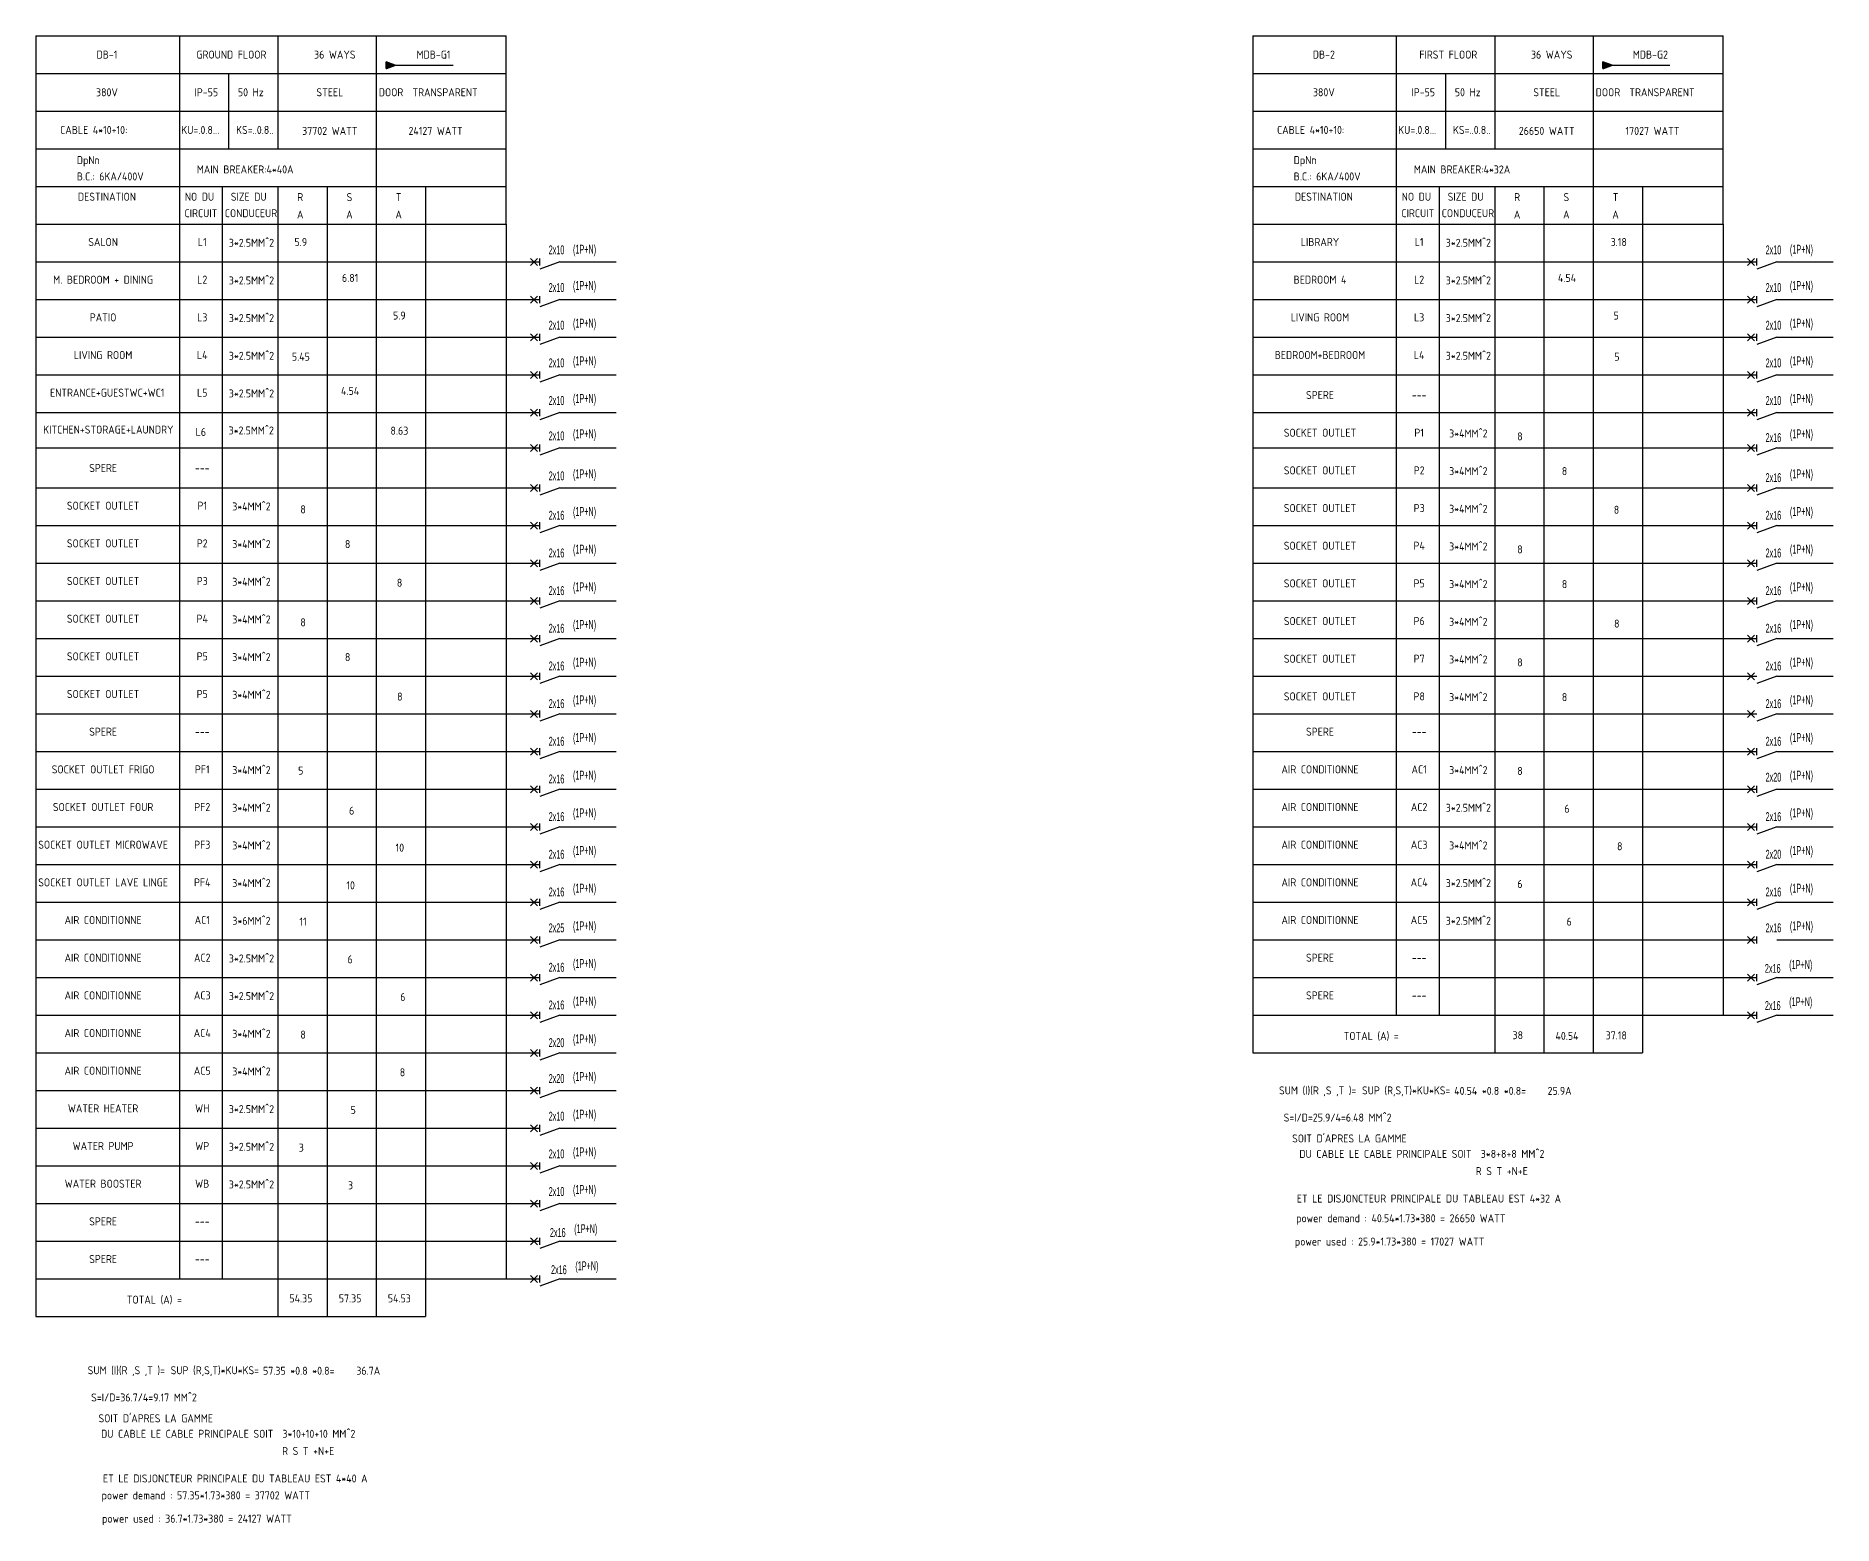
# Model space of a CAD drawing. Header units: inches. Extents: x 23642 to 146359, y -5490 to 33031.
# Drawn here: x 99884 to 146359, y -5490 to 33031 of the extents above; entities that cross this region are included whole.
import ezdxf
from ezdxf.enums import TextEntityAlignment as Align

# ---------------------------------------------------------------- set-up
doc = ezdxf.new("R2010")
doc.units = ezdxf.units.IN
doc.header["$LTSCALE"] = 5
doc.header["$MEASUREMENT"] = 0
doc.layers.add('1power', color=2, linetype='Continuous')
doc.layers.add('E-FIR', color=7, linetype='Continuous')
doc.styles.add('ROMANS', font='')
doc.styles.add('ST-25', font='ISOCP.shx', dxfattribs={"height": 0.25})
doc.styles.get('ROMANS').set_extended_font_data('Arial Narrow')

msp = doc.modelspace()

# ---------------------------------------------------------------- hatches: boundary and pattern name
at = {"layer": '1power', "linetype": 'Continuous'}
h = msp.add_hatch(dxfattribs=at)
h.set_pattern_fill('LINE', color=256, scale=0.07)
h.set_pattern_definition([(0, (121985.8143, 43123.35698), (0, 0.22225), [])])
h.paths.add_polyline_path([(108937.41111, 32365.63938), (108937.41111, 32185.27458), (109177.21431, 32275.45698)])
h = msp.add_hatch(dxfattribs=at)
h.set_pattern_fill('LINE', color=256, scale=0.07)
h.set_pattern_definition([(0, (153455.92805, 43123.35698), (0, 0.22225), [])])
h.paths.add_polyline_path([(140407.52485, 32365.63938), (140407.52485, 32185.27458), (140647.32805, 32275.45698)])

# ---------------------------------------------------------------- linework, layer by layer
for p, q in [((112046.26343, 27185.05698), (112913.70732, 27185.05698)), ((112858.53205, 27093.0982), (112674.61449, 27277.01576)), ((112674.61449, 27093.0982), (112858.53205, 27277.01576)), ((112913.70732, 27093.0982), (112913.70732, 27277.01576)), ((113436.12401, 27185.05698), (112913.70732, 26994.91285)), ((113436.12401, 27185.05698), (114888.8362, 27185.05698)), ((143516.37717, 27185.05698), (144383.82106, 27185.05698)), ((144328.64579, 27093.0982), (144144.72823, 27277.01576)), ((144144.72823, 27093.0982), (144328.64579, 27277.01576)), ((144383.82106, 27093.0982), (144383.82106, 27277.01576)), ((144906.23775, 27185.05698), (144383.82106, 26994.91285)), ((144906.23775, 27185.05698), (146358.94994, 27185.05698)), ((112046.26343, 26210.65698), (112913.70732, 26210.65698)), ((112858.53205, 26118.6982), (112674.61449, 26302.61576)), ((112674.61449, 26118.6982), (112858.53205, 26302.61576)), ((112913.70732, 26118.6982), (112913.70732, 26302.61576)), ((113436.12401, 26210.65698), (112913.70732, 26020.51285)), ((113436.12401, 26210.65698), (114888.8362, 26210.65698)), ((143516.37717, 26210.65698), (144383.82106, 26210.65698)), ((144328.64579, 26118.6982), (144144.72823, 26302.61576)), ((144144.72823, 26118.6982), (144328.64579, 26302.61576)), ((144383.82106, 26118.6982), (144383.82106, 26302.61576)), ((144906.23775, 26210.65698), (144383.82106, 26020.51285)), ((144906.23775, 26210.65698), (146358.94994, 26210.65698)), ((112046.26343, 25236.25698), (112913.70732, 25236.25698)), ((112858.53205, 25144.2982), (112674.61449, 25328.21576)), ((112674.61449, 25144.2982), (112858.53205, 25328.21576)), ((112913.70732, 25144.2982), (112913.70732, 25328.21576)), ((113436.12401, 25236.25698), (112913.70732, 25046.11285)), ((113436.12401, 25236.25698), (114888.8362, 25236.25698)), ((143516.37717, 25236.25698), (144383.82106, 25236.25698)), ((144328.64579, 25144.2982), (144144.72823, 25328.21576)), ((144144.72823, 25144.2982), (144328.64579, 25328.21576)), ((144383.82106, 25144.2982), (144383.82106, 25328.21576)), ((144906.23775, 25236.25698), (144383.82106, 25046.11285)), ((144906.23775, 25236.25698), (146358.94994, 25236.25698)), ((112046.26343, 24261.85698), (112913.70732, 24261.85698)), ((112858.53205, 24169.8982), (112674.61449, 24353.81576)), ((112674.61449, 24169.8982), (112858.53205, 24353.81576)), ((112913.70732, 24169.8982), (112913.70732, 24353.81576)), ((113436.12401, 24261.85698), (112913.70732, 24071.71285)), ((113436.12401, 24261.85698), (114888.8362, 24261.85698)), ((143516.37717, 24261.85698), (144383.82106, 24261.85698)), ((144328.64579, 24169.8982), (144144.72823, 24353.81576)), ((144144.72823, 24169.8982), (144328.64579, 24353.81576)), ((144383.82106, 24169.8982), (144383.82106, 24353.81576)), ((144906.23775, 24261.85698), (144383.82106, 24071.71285)), ((144906.23775, 24261.85698), (146358.94994, 24261.85698)), ((112046.26343, 23287.45698), (112913.70732, 23287.45698)), ((112858.53205, 23195.4982), (112674.61449, 23379.41576)), ((112674.61449, 23195.4982), (112858.53205, 23379.41576)), ((112913.70732, 23195.4982), (112913.70732, 23379.41576)), ((113436.12401, 23287.45698), (112913.70732, 23097.31285)), ((113436.12401, 23287.45698), (114888.8362, 23287.45698)), ((143516.27805, 23287.45698), (144383.72193, 23287.45698)), ((144328.54666, 23195.4982), (144144.62911, 23379.41576)), ((144144.62911, 23195.4982), (144328.54666, 23379.41576)), ((144383.72193, 23195.4982), (144383.72193, 23379.41576)), ((144906.13862, 23287.45698), (144383.72193, 23097.31285)), ((144906.13862, 23287.45698), (146358.85082, 23287.45698)), ((112046.16256, 22373.8012), (112913.60645, 22373.8012)), ((112858.43118, 22281.84242), (112674.51362, 22465.75997)), ((112674.51362, 22281.84242), (112858.43118, 22465.75997)), ((112913.60645, 22281.84242), (112913.60645, 22465.75997)), ((113436.02314, 22373.8012), (112913.60645, 22183.65707)), ((113436.02314, 22373.8012), (114888.73533, 22373.8012)), ((143516.27805, 22373.8012), (144383.72193, 22373.8012)), ((144328.54666, 22281.84242), (144144.62911, 22465.75997)), ((144144.62911, 22281.84242), (144328.54666, 22465.75997)), ((144383.72193, 22281.84242), (144383.72193, 22465.75997)), ((144906.13862, 22373.8012), (144383.72193, 22183.65707)), ((144906.13862, 22373.8012), (146358.85082, 22373.8012)), ((112858.53205, 21246.6982), (112674.61449, 21430.61576)), ((112674.61449, 21246.6982), (112858.53205, 21430.61576)), ((112913.70732, 21246.6982), (112913.70732, 21430.61576)), ((144328.54666, 21246.6982), (144144.62911, 21430.61576)), ((144144.62911, 21246.6982), (144328.54666, 21430.61576)), ((144383.72193, 21246.6982), (144383.72193, 21430.61576)), ((112046.26343, 21338.65698), (112913.70732, 21338.65698)), ((113436.12401, 21338.65698), (112913.70732, 21148.51285)), ((113436.12401, 21338.65698), (114888.8362, 21338.65698)), ((143516.27805, 21338.65698), (144383.72193, 21338.65698)), ((144906.13862, 21338.65698), (144383.72193, 21148.51285)), ((144906.13862, 21338.65698), (146358.85082, 21338.65698)), ((112858.53205, 20272.2982), (112674.61449, 20456.21576)), ((112674.61449, 20272.2982), (112858.53205, 20456.21576)), ((112913.70732, 20272.2982), (112913.70732, 20456.21576)), ((144328.54666, 20272.2982), (144144.62911, 20456.21576)), ((144144.62911, 20272.2982), (144328.54666, 20456.21576)), ((144383.72193, 20272.2982), (144383.72193, 20456.21576)), ((112046.26343, 20364.25698), (112913.70732, 20364.25698)), ((113436.12401, 20364.25698), (112913.70732, 20174.11285)), ((113436.12401, 20364.25698), (114888.8362, 20364.25698)), ((143516.27805, 20364.25698), (144383.72193, 20364.25698)), ((144906.13862, 20364.25698), (144383.72193, 20174.11285)), ((144906.13862, 20364.25698), (146358.85082, 20364.25698)), ((112046.26343, 19389.85698), (112913.70732, 19389.85698)), ((112858.53205, 19297.8982), (112674.61449, 19481.81576)), ((112674.61449, 19297.8982), (112858.53205, 19481.81576)), ((112913.70732, 19297.8982), (112913.70732, 19481.81576)), ((113436.12401, 19389.85698), (112913.70732, 19199.71285)), ((113436.12401, 19389.85698), (114888.8362, 19389.85698)), ((143516.27805, 19389.85698), (144383.72193, 19389.85698)), ((144328.54666, 19297.8982), (144144.62911, 19481.81576)), ((144144.62911, 19297.8982), (144328.54666, 19481.81576)), ((144383.72193, 19297.8982), (144383.72193, 19481.81576)), ((144906.13862, 19389.85698), (144383.72193, 19199.71285)), ((144906.13862, 19389.85698), (146358.85082, 19389.85698)), ((112046.26343, 18415.45698), (112913.70732, 18415.45698)), ((112858.53205, 18323.4982), (112674.61449, 18507.41576)), ((112674.61449, 18323.4982), (112858.53205, 18507.41576)), ((112913.70732, 18323.4982), (112913.70732, 18507.41576)), ((113436.12401, 18415.45698), (112913.70732, 18225.31285)), ((113436.12401, 18415.45698), (114888.8362, 18415.45698)), ((143516.27805, 18415.45698), (144383.72193, 18415.45698)), ((144328.54666, 18323.4982), (144144.62911, 18507.41576)), ((144144.62911, 18323.4982), (144328.54666, 18507.41576)), ((144383.72193, 18323.4982), (144383.72193, 18507.41576)), ((144906.13862, 18415.45698), (144383.72193, 18225.31285)), ((144906.13862, 18415.45698), (146358.85082, 18415.45698)), ((112046.26343, 17441.05698), (112913.70732, 17441.05698)), ((112858.53205, 17349.0982), (112674.61449, 17533.01576)), ((112674.61449, 17349.0982), (112858.53205, 17533.01576)), ((112913.70732, 17349.0982), (112913.70732, 17533.01576)), ((113436.12401, 17441.05698), (112913.70732, 17250.91285)), ((113436.12401, 17441.05698), (114888.8362, 17441.05698)), ((143516.27805, 17441.05698), (144383.72193, 17441.05698)), ((144328.54666, 17349.0982), (144144.62911, 17533.01576)), ((144144.62911, 17349.0982), (144328.54666, 17533.01576)), ((144383.72193, 17349.0982), (144383.72193, 17533.01576)), ((144906.13862, 17441.05698), (144383.72193, 17250.91285)), ((144906.13862, 17441.05698), (146358.85082, 17441.05698)), ((112046.26343, 16466.65698), (112913.70732, 16466.65698)), ((112858.53205, 16374.6982), (112674.61449, 16558.61576)), ((112674.61449, 16374.6982), (112858.53205, 16558.61576)), ((112913.70732, 16374.6982), (112913.70732, 16558.61576)), ((113436.12401, 16466.65698), (112913.70732, 16276.51285)), ((113436.12401, 16466.65698), (114888.8362, 16466.65698)), ((143516.27805, 16466.65698), (144383.72193, 16466.65698)), ((144328.54666, 16374.6982), (144144.62911, 16558.61576)), ((144144.62911, 16374.6982), (144328.54666, 16558.61576)), ((144906.13862, 16466.65698), (144383.72193, 16276.51285)), ((144906.13862, 16466.65698), (146358.85082, 16466.65698)), ((112046.26343, 15492.25698), (112913.70732, 15492.25698)), ((112858.53205, 15400.2982), (112674.61449, 15584.21576)), ((112674.61449, 15400.2982), (112858.53205, 15584.21576)), ((112913.70732, 15400.2982), (112913.70732, 15584.21576)), ((113436.12401, 15492.25698), (112913.70732, 15302.11285)), ((113436.12401, 15492.25698), (114888.8362, 15492.25698)), ((143516.27805, 15492.25698), (144383.72193, 15492.25698)), ((144328.54666, 15400.2982), (144144.62911, 15584.21576)), ((144144.62911, 15400.2982), (144328.54666, 15584.21576)), ((144906.13862, 15492.25698), (144383.72193, 15302.11285)), ((144906.13862, 15492.25698), (146358.85082, 15492.25698)), ((112046.26343, 14517.85698), (112913.70732, 14517.85698)), ((112858.53205, 14425.8982), (112674.61449, 14609.81576)), ((112674.61449, 14425.8982), (112858.53205, 14609.81576)), ((112913.70732, 14425.8982), (112913.70732, 14609.81576)), ((113436.12401, 14517.85698), (112913.70732, 14327.71285)), ((113436.12401, 14517.85698), (114888.8362, 14517.85698)), ((143516.37717, 14517.85698), (144383.82106, 14517.85698)), ((144328.64579, 14425.8982), (144144.72823, 14609.81576)), ((144144.72823, 14425.8982), (144328.64579, 14609.81576)), ((144383.82106, 14425.8982), (144383.82106, 14609.81576)), ((144906.23775, 14517.85698), (144383.82106, 14327.71285)), ((144906.23775, 14517.85698), (146358.94994, 14517.85698)), ((112046.26343, 13543.45698), (112913.70732, 13543.45698)), ((112858.53205, 13451.4982), (112674.61449, 13635.41576)), ((112674.61449, 13451.4982), (112858.53205, 13635.41576)), ((112913.70732, 13451.4982), (112913.70732, 13635.41576)), ((113436.12401, 13543.45698), (112913.70732, 13353.31285)), ((113436.12401, 13543.45698), (114888.8362, 13543.45698)), ((143516.37717, 13543.45698), (144383.82106, 13543.45698)), ((144328.64579, 13451.4982), (144144.72823, 13635.41576)), ((144144.72823, 13451.4982), (144328.64579, 13635.41576)), ((144383.82106, 13451.4982), (144383.82106, 13635.41576)), ((144906.23775, 13543.45698), (144383.82106, 13353.31285)), ((144906.23775, 13543.45698), (146358.94994, 13543.45698)), ((112046.26343, 12569.05698), (112913.70732, 12569.05698)), ((112858.53205, 12477.0982), (112674.61449, 12661.01576)), ((112674.61449, 12477.0982), (112858.53205, 12661.01576)), ((112913.70732, 12477.0982), (112913.70732, 12661.01576)), ((113436.12401, 12569.05698), (112913.70732, 12378.91285)), ((113436.12401, 12569.05698), (114888.8362, 12569.05698)), ((143516.37717, 12569.05698), (144383.82106, 12569.05698)), ((144328.64579, 12477.0982), (144144.72823, 12661.01576)), ((144144.72823, 12477.0982), (144328.64579, 12661.01576)), ((144383.82106, 12477.0982), (144383.82106, 12661.01576)), ((144906.23775, 12569.05698), (144383.82106, 12378.91285)), ((144906.23775, 12569.05698), (146358.94994, 12569.05698)), ((112858.53205, 11502.6982), (112674.61449, 11686.61576)), ((112674.61449, 11502.6982), (112858.53205, 11686.61576)), ((112913.70732, 11502.6982), (112913.70732, 11686.61576)), ((144328.64579, 11502.6982), (144144.72823, 11686.61576)), ((144144.72823, 11502.6982), (144328.64579, 11686.61576)), ((144383.82106, 11502.6982), (144383.82106, 11686.61576)), ((112046.26343, 11594.65698), (112913.70732, 11594.65698)), ((113436.12401, 11594.65698), (112913.70732, 11404.51285)), ((113436.12401, 11594.65698), (114888.8362, 11594.65698)), ((143516.37717, 11594.65698), (144383.82106, 11594.65698)), ((144906.23775, 11594.65698), (144383.82106, 11404.51285)), ((144906.23775, 11594.65698), (146358.94994, 11594.65698)), ((112858.53205, 10528.2982), (112674.61449, 10712.21576)), ((112674.61449, 10528.2982), (112858.53205, 10712.21576)), ((112858.53205, 10528.2982), (112674.61449, 10712.21576)), ((112674.61449, 10528.2982), (112858.53205, 10712.21576)), ((112913.70732, 10528.2982), (112913.70732, 10712.21576)), ((112913.70732, 10528.2982), (112913.70732, 10712.21576)), ((144328.64579, 10528.2982), (144144.72823, 10712.21576)), ((144144.72823, 10528.2982), (144328.64579, 10712.21576)), ((144383.82106, 10528.2982), (144383.82106, 10712.21576)), ((112046.26343, 10620.25698), (112913.70732, 10620.25698)), ((112046.26343, 10620.25698), (112913.70732, 10620.25698)), ((113436.12401, 10620.25698), (112913.70732, 10430.11285)), ((113436.12401, 10620.25698), (112913.70732, 10430.11285)), ((113436.12401, 10620.25698), (114888.8362, 10620.25698)), ((113436.12401, 10620.25698), (114888.8362, 10620.25698)), ((143516.37717, 10620.25698), (144383.82106, 10620.25698)), ((144906.23775, 10620.25698), (144383.82106, 10430.11285)), ((144906.23775, 10620.25698), (146358.94994, 10620.25698)), ((112046.26343, 9645.85698), (112913.70732, 9645.85698)), ((112858.53205, 9553.8982), (112674.61449, 9737.81576)), ((112674.61449, 9553.8982), (112858.53205, 9737.81576)), ((112913.70732, 9553.8982), (112913.70732, 9737.81576)), ((113436.12401, 9645.85698), (112913.70732, 9455.71285)), ((113436.12401, 9645.85698), (114888.8362, 9645.85698)), ((143516.37717, 9645.85698), (144383.82106, 9645.85698)), ((144328.64579, 9553.8982), (144144.72823, 9737.81576)), ((144144.72823, 9553.8982), (144328.64579, 9737.81576)), ((144383.82106, 9553.8982), (144383.82106, 9737.81576)), ((144906.23775, 9645.85698), (146358.94994, 9645.85698)), ((112046.26343, 8671.45698), (112913.70732, 8671.45698)), ((112858.53205, 8579.4982), (112674.61449, 8763.41576)), ((112674.61449, 8579.4982), (112858.53205, 8763.41576)), ((112913.70732, 8579.4982), (112913.70732, 8763.41576)), ((113436.12401, 8671.45698), (112913.70732, 8481.31285)), ((113436.12401, 8671.45698), (114888.8362, 8671.45698)), ((143516.37717, 8671.45698), (144383.82106, 8671.45698)), ((144328.64579, 8579.4982), (144144.72823, 8763.41576)), ((144144.72823, 8579.4982), (144328.64579, 8763.41576)), ((144383.82106, 8579.4982), (144383.82106, 8763.41576)), ((144906.23775, 8671.45698), (144383.82106, 8481.31285)), ((144906.23775, 8671.45698), (146358.94994, 8671.45698)), ((112046.26343, 7697.05698), (112913.70732, 7697.05698)), ((112858.53205, 7605.0982), (112674.61449, 7789.01576)), ((112674.61449, 7605.0982), (112858.53205, 7789.01576)), ((112913.70732, 7605.0982), (112913.70732, 7789.01576)), ((113436.12401, 7697.05698), (112913.70732, 7506.91285)), ((113436.12401, 7697.05698), (114888.8362, 7697.05698)), ((143516.37717, 7697.05698), (144383.82106, 7697.05698)), ((144328.64579, 7605.0982), (144144.72823, 7789.01576)), ((144144.72823, 7605.0982), (144328.64579, 7789.01576)), ((144383.82106, 7605.0982), (144383.82106, 7789.01576)), ((144906.23775, 7697.05698), (144383.82106, 7506.91285)), ((144906.23775, 7697.05698), (146358.94994, 7697.05698)), ((112046.26343, 6722.65698), (112913.70732, 6722.65698)), ((112858.53205, 6630.6982), (112674.61449, 6814.61576)), ((112674.61449, 6630.6982), (112858.53205, 6814.61576)), ((112913.70732, 6630.6982), (112913.70732, 6814.61576)), ((113436.12401, 6722.65698), (112913.70732, 6532.51285)), ((113436.12401, 6722.65698), (114888.8362, 6722.65698)), ((112046.26343, 5748.25698), (112913.70732, 5748.25698)), ((112858.53205, 5656.2982), (112674.61449, 5840.21576)), ((112674.61449, 5656.2982), (112858.53205, 5840.21576)), ((112913.70732, 5656.2982), (112913.70732, 5840.21576)), ((113436.12401, 5748.25698), (112913.70732, 5558.11285)), ((113436.12401, 5748.25698), (114888.8362, 5748.25698)), ((112046.26343, 4773.85698), (112913.70732, 4773.85698)), ((112858.53205, 4681.8982), (112674.61449, 4865.81576)), ((112674.61449, 4681.8982), (112858.53205, 4865.81576)), ((112913.70732, 4681.8982), (112913.70732, 4865.81576)), ((113436.12401, 4773.85698), (112913.70732, 4583.71285)), ((113436.12401, 4773.85698), (114888.8362, 4773.85698)), ((112046.26343, 3799.45698), (112913.70732, 3799.45698)), ((112858.53205, 3707.4982), (112674.61449, 3891.41576)), ((112674.61449, 3707.4982), (112858.53205, 3891.41576)), ((112913.70732, 3707.4982), (112913.70732, 3891.41576)), ((113436.12401, 3799.45698), (112913.70732, 3609.31285)), ((113436.12401, 3799.45698), (114888.8362, 3799.45698)), ((112046.26343, 2825.05698), (112913.70732, 2825.05698)), ((112858.53205, 2733.0982), (112674.61449, 2917.01576)), ((112674.61449, 2733.0982), (112858.53205, 2917.01576)), ((112913.70732, 2733.0982), (112913.70732, 2917.01576)), ((113436.12401, 2825.05698), (112913.70732, 2634.91285)), ((113436.12401, 2825.05698), (114888.8362, 2825.05698)), ((112858.53205, 1758.6982), (112674.61449, 1942.61576)), ((112674.61449, 1758.6982), (112858.53205, 1942.61576)), ((112913.70732, 1758.6982), (112913.70732, 1942.61576)), ((112046.26343, 1850.65698), (112913.70732, 1850.65698)), ((113436.12401, 1850.65698), (112913.70732, 1660.51285)), ((113436.12401, 1850.65698), (114888.8362, 1850.65698)), ((112858.53205, 784.2982), (112674.61449, 968.21576)), ((112674.61449, 784.2982), (112858.53205, 968.21576)), ((112913.70732, 784.2982), (112913.70732, 968.21576)), ((112046.26343, 876.25698), (112913.70732, 876.25698)), ((113436.12401, 876.25698), (112913.70732, 686.11285)), ((113436.12401, 876.25698), (114888.8362, 876.25698))]:
    msp.add_line(p, q)
for p, q in [((99884.01431, 33031.45698), (112046.16431, 33031.45698)), ((99884.01431, 33031.45698), (99884.01431, 30108.25698)), ((103594.71431, 33031.45698), (103594.71431, 876.25698)), ((106139.91431, 33031.45698), (106139.91431, 30108.25698)), ((108685.11431, 33031.45698), (108685.11431, -98.14302)), ((112046.26343, 28159.45698), (112046.16431, 33031.45698)), ((131354.12805, 33031.45698), (143516.27805, 33031.45698)), ((131354.12805, 33031.45698), (131354.12805, 30108.25698)), ((135064.82805, 33031.45698), (135064.82805, 7697.05698)), ((137610.02805, 33031.45698), (137610.02805, 30108.25698)), ((140155.22805, 33031.45698), (140155.22805, 6722.65698)), ((143516.37717, 28159.45698), (143516.27805, 33031.45698)), ((109177.21431, 32275.45698), (108937.41111, 32365.63938)), ((108937.41111, 32185.27458), (108937.41111, 32365.63938)), ((109177.21431, 32275.45698), (108937.41111, 32185.27458)), ((109177.21431, 32275.45698), (110669.61431, 32275.45698)), ((140647.32805, 32275.45698), (140407.52485, 32365.63938)), ((140407.52485, 32185.27458), (140407.52485, 32365.63938)), ((140647.32805, 32275.45698), (140407.52485, 32185.27458)), ((140647.32805, 32275.45698), (142139.72805, 32275.45698)), ((99884.01431, 32057.05698), (112046.16431, 32057.05698)), ((104863.81431, 32057.05698), (104863.81431, 30108.25698)), ((131354.12805, 32057.05698), (143516.27805, 32057.05698)), ((136333.92805, 32057.05698), (136333.92805, 30108.25698)), ((99884.01431, 31082.65698), (112046.16431, 31082.65698)), ((131354.12805, 31082.65698), (143516.27805, 31082.65698)), ((99884.01431, 30108.25698), (112046.22378, 30108.25698)), ((99884.01431, 30108.25698), (99884.01431, 29133.85698)), ((131354.12805, 30108.25698), (143516.33752, 30108.25698)), ((131354.12805, 30108.25698), (131354.12805, 29133.85698)), ((99884.01431, 29133.85698), (112046.16431, 29133.85698)), ((99884.01431, 29133.85698), (99884.01431, -98.14302)), ((104701.41431, 29133.85698), (104701.41431, 876.25698)), ((106139.91431, 29133.85698), (106139.91431, -98.14302)), ((107412.51431, 29133.85698), (107412.51431, -98.14302)), ((109957.71431, 29133.85698), (109957.71431, -98.14302)), ((131354.12805, 29133.85698), (143516.27805, 29133.85698)), ((131354.12805, 29133.85698), (131354.12805, 6722.65698)), ((136171.52805, 29133.85698), (136171.52805, 7697.05698)), ((137610.02805, 29133.85698), (137610.02805, 6722.65698)), ((138882.62805, 29133.85698), (138882.62805, 6722.65698)), ((141427.82805, 29133.85698), (141427.82805, 6722.65698)), ((99884.01431, 28159.45698), (112046.16431, 28159.45698)), ((112046.16431, 28159.45698), (112046.16431, 876.25698)), ((131354.12805, 28159.45698), (143516.27805, 28159.45698)), ((143516.27805, 28159.45698), (143516.27805, 7697.05698)), ((99884.01431, 27185.05698), (112046.16431, 27185.05698)), ((131354.12805, 27185.05698), (143516.27805, 27185.05698)), ((99884.01431, 26210.65698), (112046.16431, 26210.65698)), ((131354.12805, 26210.65698), (143516.27805, 26210.65698)), ((99884.01431, 25236.25698), (112046.16431, 25236.25698)), ((131354.12805, 25236.25698), (143516.27805, 25236.25698)), ((99884.01431, 24261.85698), (112046.16431, 24261.85698)), ((131354.12805, 24261.85698), (143516.27805, 24261.85698)), ((99884.01431, 23287.45698), (112046.16431, 23287.45698)), ((131354.12805, 23287.45698), (143516.27805, 23287.45698)), ((99887.18875, 22373.8012), (112049.33875, 22373.8012)), ((131357.30249, 22373.8012), (143519.45249, 22373.8012)), ((99884.01431, 21338.65698), (112046.16431, 21338.65698)), ((131354.12805, 21338.65698), (143516.27805, 21338.65698)), ((99884.01431, 20364.25698), (112046.16431, 20364.25698)), ((131354.12805, 20364.25698), (143516.27805, 20364.25698)), ((99884.01431, 19389.85698), (112046.16431, 19389.85698)), ((131354.12805, 19389.85698), (143516.27805, 19389.85698)), ((99884.01431, 18415.45698), (112046.16431, 18415.45698)), ((131354.12805, 18415.45698), (143516.27805, 18415.45698)), ((99884.01431, 17441.05698), (112046.16431, 17441.05698)), ((131354.12805, 17441.05698), (143516.27805, 17441.05698)), ((99884.01431, 16466.65698), (112046.16431, 16466.65698)), ((131354.12805, 16466.65698), (143516.27805, 16466.65698)), ((99884.01431, 15492.25698), (112046.16431, 15492.25698)), ((131354.12805, 15492.25698), (143516.27805, 15492.25698)), ((99884.01431, 14517.85698), (112046.16431, 14517.85698)), ((131354.12805, 14517.85698), (143516.27805, 14517.85698)), ((99884.01431, 13543.45698), (112046.16431, 13543.45698)), ((131354.12805, 13543.45698), (143516.27805, 13543.45698)), ((99884.01431, 12569.05698), (112046.16431, 12569.05698)), ((131354.12805, 12569.05698), (143516.27805, 12569.05698)), ((99884.01431, 11594.65698), (112046.16431, 11594.65698)), ((131354.12805, 11594.65698), (143516.27805, 11594.65698)), ((99884.01431, 10620.25698), (112046.16431, 10620.25698)), ((131354.12805, 10620.25698), (143516.27805, 10620.25698)), ((99884.01431, 9645.85698), (112046.16431, 9645.85698)), ((131354.12805, 9645.85698), (143516.27805, 9645.85698)), ((99884.01431, 8671.45698), (112046.16431, 8671.45698)), ((131354.12805, 8671.45698), (143516.27805, 8671.45698)), ((99884.01431, 7697.05698), (112046.16431, 7697.05698)), ((131354.12805, 7697.05698), (143516.27805, 7697.05698)), ((131354.12805, 7697.05698), (143516.27805, 7697.05698)), ((99884.01431, 6722.65698), (112046.16431, 6722.65698)), ((131354.12805, 6722.65698), (141427.82805, 6722.65698)), ((99884.01431, 5748.25698), (112046.16431, 5748.25698)), ((99884.01431, 4773.85698), (112046.16431, 4773.85698)), ((99884.01431, 3799.45698), (112046.16431, 3799.45698)), ((99884.01431, 2825.05698), (112046.16431, 2825.05698)), ((99884.01431, 1850.65698), (112046.16431, 1850.65698)), ((99884.01431, 876.25698), (112046.16431, 876.25698)), ((99884.01431, 876.25698), (112046.16431, 876.25698)), ((103594.71431, 876.25698), (112046.26343, 876.25698)), ((99884.01431, -98.14302), (109957.71431, -98.14302))]:
    msp.add_line(p, q, dxfattribs=at)

# ---------------------------------------------------------------- texts
at = {"style": 'ST-25'}
for s, height, p in [('DB-1', 206.984414, (101720.36972, 32548.40672)), ('GROUND FLOOR', 206.9844136, (104938.96972, 32548.40672)), ('36 WAYS', 206.984414, (107612.96972, 32548.40672)), ('MDB-G1', 206.984414, (110165.16972, 32548.40672)), ('DB-2', 206.984414, (133190.48346, 32548.40672)), ('FIRST FLOOR', 206.9844136, (136409.08346, 32548.40672)), ('36 WAYS', 206.984414, (139083.08346, 32548.40672)), ('MDB-G2', 206.984414, (141635.28346, 32548.40672)), ('380V', 206.984414, (101720.36972, 31574.00672)), ('IP-55', 206.984414, (104290.06972, 31574.00672)), ('50 Hz', 206.984414, (105440.86972, 31574.00672)), ('STEEL', 206.984414, (107484.16972, 31574.00672)), ('DOOR  TRANSPARENT', 206.9844136, (110029.36972, 31574.00672)), ('380V', 206.984414, (133190.48346, 31574.00672)), ('IP-55', 206.984414, (135760.18346, 31574.00672)), ('50 Hz', 206.984414, (136910.98346, 31574.00672)), ('STEEL', 206.984414, (138954.28346, 31574.00672)), ('DOOR  TRANSPARENT', 206.9844136, (141499.48346, 31574.00672)), ('CABLE 4*10+10:', 206.9844136, (101379.11972, 30599.60672)), ('KU=.0.8...', 206.984414, (104133.96972, 30599.60672)), ('KS=..0.8..', 206.984414, (105543.76972, 30599.60672)), ('37702 WATT', 206.984414, (107484.16972, 30575.10672)), ('24127 WATT', 206.984414, (110219.06972, 30575.10672)), ('CABLE 4*10+10:', 206.9844136, (132849.23346, 30599.60672)), ('KU=.0.8...', 206.984414, (135604.08346, 30599.60672)), ('KS=..0.8..', 206.984414, (137013.88346, 30599.60672)), ('26650 WATT', 206.984414, (138954.28346, 30575.10672)), ('17027 WATT', 206.984414, (141689.18346, 30575.10672)), ('MAIN BREAKER:4*40A', 206.9844136, (105295.26972, 29578.30672)), ('MAIN BREAKER:4*32A', 206.9844136, (136765.38346, 29578.30672)), ('DESTINATION', 206.9844136, (101720.36972, 28872.35672)), ('NO DU ', 206.984414, (104173.16972, 28872.35672)), ('SIZE DU ', 206.984414, (105445.76972, 28872.35672)), ('R', 206.98441, (106718.36972, 28861.85672)), ('S', 206.98441, (107990.96972, 28861.85672)), ('T', 206.98441, (109263.56972, 28861.85672)), ('DESTINATION', 206.9844136, (133190.48346, 28872.35672)), ('NO DU ', 206.984414, (135643.28346, 28872.35672)), ('SIZE DU ', 206.984414, (136915.88346, 28872.35672)), ('R', 206.98441, (138188.48346, 28861.85672)), ('S', 206.98441, (139461.08346, 28861.85672)), ('T', 206.98441, (140733.68346, 28861.85672)), ('CIRCUIT', 206.984414, (104151.11972, 28446.05672)), ('CONDUCEUR', 206.984414, (105445.76972, 28446.05672)), ('A', 206.98441, (106718.36972, 28411.40672)), ('A', 206.98441, (107990.96972, 28411.40672)), ('A', 206.98441, (109263.56972, 28411.40672)), ('CIRCUIT', 206.984414, (135621.23346, 28446.05672)), ('CONDUCEUR', 206.984414, (136915.88346, 28446.05672)), ('A', 206.98441, (138188.48346, 28411.40672)), ('A', 206.98441, (139461.08346, 28411.40672)), ('A', 206.98441, (140733.68346, 28411.40672)), ('SALON', 206.984414, (101620.61972, 27700.55672)), ('L1', 206.984414, (104184.71972, 27700.55672)), ('3*2.5MM^ 2', 206.984414, (105457.31972, 27700.55672)), ('5.9', 206.984414, (106733.06972, 27700.55672)), ('LIBRARY', 206.984414, (133090.73346, 27700.55672)), ('L1', 206.984414, (135654.83346, 27700.55672)), ('3*2.5MM^ 2', 206.984414, (136927.43346, 27700.55672)), ('3.18', 206.984414, (140816.18285, 27700.55672)), ('M. BEDROOM + DINING', 206.9844136, (101620.61972, 26726.15672)), ('L2', 206.984414, (104184.71972, 26726.15672)), ('3*2.5MM^ 2', 206.984414, (105457.31972, 26726.15672)), ('6.81', 206.984414, (108008.46972, 26772.35672)), ('BEDROOM 4', 206.984414, (133090.73346, 26726.15672)), ('L2', 206.984414, (135654.83346, 26726.15672)), ('3*2.5MM^ 2', 206.984414, (136927.43346, 26726.15672)), ('4.54', 206.984414, (139478.58346, 26772.35672)), ('PATIO', 206.984414, (101620.61972, 25751.75672)), ('L3', 206.984414, (104184.71972, 25751.75672)), ('3*2.5MM^ 2', 206.984414, (105457.31972, 25751.75672)), ('5.9', 206.984414, (109281.06972, 25797.95672)), ('LIVING ROOM', 206.9844136, (133090.73346, 25751.75672)), ('L3', 206.984414, (135654.83346, 25751.75672)), ('3*2.5MM^ 2', 206.984414, (136927.43346, 25751.75672)), ('5', 206.98441, (140751.18346, 25797.95672)), ('LIVING ROOM', 206.9844136, (101620.61972, 24777.35672)), ('L4', 206.984414, (104184.71972, 24777.35672)), ('3*2.5MM^ 2', 206.984414, (105457.31972, 24777.35672)), ('5.45', 206.984414, (106735.86972, 24733.95672)), ('BEDROOM+BEDROOM', 206.9844136, (133090.73346, 24777.35672)), ('L4', 206.984414, (135654.83346, 24777.35672)), ('3*2.5MM^ 2', 206.984414, (136927.43346, 24777.35672)), ('5', 206.98441, (140770.5825, 24733.95672)), ('ENTRANCE+GUESTWC+WC1', 206.9844136, (101727.71972, 23802.95672)), ('L5', 206.984414, (104184.71972, 23802.95672)), ('3*2.5MM^ 2', 206.984414, (105457.31972, 23802.95672)), ('4.54', 206.984414, (108008.46972, 23849.15672)), ('SPERE', 206.984414, (133090.73346, 23742.2125)), ('---', 206.984414, (135654.83346, 23742.2125)), ('KITCHEN+STORAGE+LAUNDRY', 206.9844136, (101756.43016, 22848.08978)), ('L6', 206.984414, (104148.30841, 22787.16615)), ('3*2.5MM^ 2', 206.984414, (105451.44081, 22845.67896)), ('8.63', 206.984414, (109282.91497, 22819.6222)), ('SOCKET OUTLET', 206.9844136, (133090.73346, 22767.8125)), ('P1', 206.984414, (135654.83346, 22767.8125)), ('3*4MM^ 2', 206.984414, (136927.43346, 22767.8125)), ('8', 206.98441, (138261.98346, 22673.3125)), ('SPERE', 206.984414, (101620.61972, 21854.15672)), ('SOCKET OUTLET', 206.9844136, (133090.73346, 21793.4125)), ('P2', 206.984414, (135654.83346, 21793.4125)), ('3*4MM^ 2', 206.984414, (136927.43346, 21793.4125)), ('8', 206.98441, (139415.23346, 21774.1625)), ('---', 206.984414, (104184.71972, 21854.15672)), ('SOCKET OUTLET', 206.9844136, (101620.61972, 20879.75672)), ('P1', 206.984414, (104184.71972, 20879.75672)), ('3*4MM^ 2', 206.984414, (105457.31972, 20879.75672)), ('SOCKET OUTLET', 206.9844136, (133090.73346, 20819.0125)), ('P3', 206.984414, (135654.83346, 20819.0125)), ('3*4MM^ 2', 206.984414, (136927.43346, 20819.0125)), ('8', 206.98441, (106791.86972, 20785.25672)), ('8', 206.98441, (140758.53346, 20773.8625)), ('SOCKET OUTLET', 206.9844136, (101620.61972, 19905.35672)), ('P2', 206.984414, (104184.71972, 19905.35672)), ('3*4MM^ 2', 206.984414, (105457.31972, 19905.35672)), ('8', 206.98441, (107945.11972, 19886.10672)), ('SOCKET OUTLET', 206.9844136, (133090.73346, 19844.6125)), ('P4', 206.984414, (135654.83346, 19844.6125)), ('3*4MM^ 2', 206.984414, (136927.43346, 19844.6125)), ('8', 206.98441, (138261.98346, 19750.1125)), ('3*4MM^ 2', 206.984414, (105457.31972, 18930.95672)), ('SOCKET OUTLET', 206.9844136, (101620.61972, 18930.95672)), ('P3', 206.984414, (104184.71972, 18930.95672)), ('8', 206.98441, (109288.41972, 18885.80672)), ('SOCKET OUTLET', 206.9844136, (133090.73346, 18870.2125)), ('P5', 206.984414, (135654.83346, 18870.2125)), ('3*4MM^ 2', 206.984414, (136927.43346, 18870.2125)), ('8', 206.98441, (139415.23346, 18850.9625)), ('SOCKET OUTLET', 206.9844136, (101620.61972, 17956.55672)), ('P4', 206.984414, (104184.71972, 17956.55672)), ('3*4MM^ 2', 206.984414, (105457.31972, 17956.55672)), ('8', 206.98441, (106791.86972, 17862.05672)), ('SOCKET OUTLET', 206.9844136, (133090.73346, 17895.8125)), ('P6', 206.984414, (135654.83346, 17895.8125)), ('3*4MM^ 2', 206.984414, (136927.43346, 17895.8125)), ('8', 206.98441, (140765.25339, 17829.98693)), ('SOCKET OUTLET', 206.9844136, (101620.61972, 16982.15672)), ('P5', 206.984414, (104184.71972, 16982.15672)), ('3*4MM^ 2', 206.984414, (105457.31972, 16982.15672)), ('8', 206.98441, (107945.11972, 16962.90672)), ('SOCKET OUTLET', 206.9844136, (133090.73346, 16921.4125)), ('P7', 206.984414, (135654.83346, 16921.4125)), ('3*4MM^ 2', 206.984414, (136927.43346, 16921.4125)), ('8', 206.98441, (138261.98346, 16826.9125)), ('SOCKET OUTLET', 206.9844136, (101620.61972, 16007.75672)), ('P5', 206.984414, (104184.71972, 16007.75672)), ('3*4MM^ 2', 206.984414, (105457.31972, 16007.75672)), ('8', 206.98441, (109295.13965, 15941.93115)), ('SOCKET OUTLET', 206.9844136, (133090.73346, 15947.0125)), ('P8', 206.984414, (135654.83346, 15947.0125)), ('3*4MM^ 2', 206.984414, (136927.43346, 15947.0125)), ('8', 206.98441, (139415.23346, 15927.7625)), ('SPERE', 206.984414, (101620.61972, 15033.35672)), ('---', 206.984414, (104184.71972, 15033.35672)), ('SPERE', 206.984414, (133090.73346, 15033.35672)), ('---', 206.984414, (135654.83346, 15033.35672)), ('SOCKET OUTLET FRIGO', 206.9844136, (101620.61972, 14058.95672)), ('PF1', 206.984414, (104184.71972, 14058.95672)), ('3*4MM^ 2', 206.984414, (105457.31972, 14058.95672)), ('5', 206.98441, (106732.1523, 14026.95457)), ('AIR CONDITIONNE', 206.9844136, (133090.73346, 14058.95672)), ('AC1', 206.984414, (135654.83346, 14058.95672)), ('3*4MM^ 2', 206.984414, (136927.43346, 14058.95672)), ('8', 206.98441, (138261.98346, 14018.00672)), ('SOCKET OUTLET FOUR', 206.9844136, (101620.61972, 13084.55672)), ('PF2', 206.984414, (104184.71972, 13084.55672)), ('3*4MM^ 2', 206.984414, (105457.31972, 13084.55672)), ('6', 206.98441, (108049.14293, 12990.05672)), ('AIR CONDITIONNE', 206.9844136, (133090.73346, 13084.55672)), ('AC2', 206.984414, (135654.83346, 13084.55672)), ('3*2.5MM^ 2', 206.984414, (136927.43346, 13084.55672)), ('6', 206.98441, (139478.58346, 13041.15672)), ('SOCKET OUTLET MICROWAVE', 206.9844136, (101620.61972, 12110.15672)), ('PF3', 206.984414, (104184.71972, 12110.15672)), ('3*4MM^ 2', 206.984414, (105457.31972, 12110.15672)), ('10', 206.984414, (109295.14061, 12033.15672)), ('AIR CONDITIONNE', 206.9844136, (133090.73346, 12110.15672)), ('AC3', 206.984414, (135654.83346, 12110.15672)), ('3*4MM^ 2', 206.984414, (136927.43346, 12110.15672)), ('8', 206.98441, (140842.18346, 12069.20672)), ('SOCKET OUTLET LAVE LINGE', 206.9844136, (101620.61972, 11135.75672)), ('PF4', 206.984414, (104184.71972, 11135.75672)), ('3*4MM^ 2', 206.984414, (105457.31972, 11135.75672)), ('10', 206.984414, (108023.3421, 11058.75672)), ('AIR CONDITIONNE', 206.9844136, (133090.73346, 11135.75672)), ('AC4', 206.984414, (135654.83346, 11135.75672)), ('3*2.5MM^ 2', 206.984414, (136927.43346, 11135.75672)), ('6', 206.98441, (138261.98346, 11094.80672)), ('AIR CONDITIONNE', 206.9844136, (101620.61972, 10161.35672)), ('AC1', 206.984414, (104184.71972, 10161.35672)), ('3*6MM^ 2', 206.984414, (105457.31972, 10161.35672)), ('AIR CONDITIONNE', 206.9844136, (133090.73346, 10161.35672)), ('AC5', 206.984414, (135654.83346, 10161.35672)), ('3*2.5MM^ 2', 206.984414, (136927.43346, 10161.35672)), ('11', 206.984414, (106791.86972, 10120.40672)), ('6', 206.98441, (139534.58346, 10120.40672)), ('3*2.5MM^ 2', 206.984414, (105457.31972, 9186.95672)), ('AIR CONDITIONNE', 206.9844136, (101620.61972, 9186.95672)), ('AC2', 206.984414, (104184.71972, 9186.95672)), ('6', 206.98441, (108008.46972, 9143.55672)), ('SPERE', 206.984414, (133090.73346, 9186.95672)), ('---', 206.984414, (135654.83346, 9186.95672)), ('AIR CONDITIONNE', 206.9844136, (101620.61972, 8212.55672)), ('AC3', 206.984414, (104184.71972, 8212.55672)), ('3*2.5MM^ 2', 206.984414, (105457.31972, 8212.55672)), ('6', 206.98441, (109372.06972, 8171.60672)), ('SPERE', 206.984414, (133090.73346, 8212.55672)), ('---', 206.984414, (135654.83346, 8212.55672)), ('AIR CONDITIONNE', 206.9844136, (101620.61972, 7238.15672)), ('AC4', 206.984414, (104184.71972, 7238.15672)), ('3*4MM^ 2', 206.984414, (105457.31972, 7238.15672)), ('8', 206.98441, (106791.86972, 7197.20672)), ('TOTAL (A) =', 206.9844136, (134415.57861, 7162.41697)), ('38', 206.984414, (138205.98346, 7182.19061)), ('40.54', 206.984414, (139478.58346, 7165.36304)), ('37.18', 206.984414, (140751.18346, 7177.90382)), ('AIR CONDITIONNE', 206.9844136, (101620.61972, 6263.75672)), ('AC5', 206.984414, (104184.71972, 6263.75672)), ('3*4MM^ 2', 206.984414, (105457.31972, 6263.75672)), ('8', 206.98441, (109362.94454, 6222.80672)), ('SUM (I)(R ,S ,T )= ', 206.9844136, (133090.73346, 5741.14299)), ('SUP (R,S,T)*KU*KS=', 206.9844136, (135319.88346, 5741.14299)), ('40.54 *0.8 *0.8=', 206.9844136, (137489.88346, 5742.54299)), ('25.9A', 206.984414, (139287.13346, 5742.54299)), ('WATER HEATER', 206.9844136, (101620.61972, 5289.35672)), ('WH', 206.984414, (104184.71972, 5289.35672)), ('3*2.5MM^ 2', 206.984414, (105457.31972, 5289.35672)), ('5', 206.98441, (108090.23133, 5248.40672)), ('S=I/D=25.9/4=6.48 MM^ 2', 206.9844136, (133546.46456, 5071.24299)), ("SOIT D'APRES LA GAMME ", 206.9844136, (133909.76456, 4531.89299)), ('WATER PUMP', 206.984414, (101620.61972, 4314.95672)), ('WP', 206.984414, (104184.71972, 4314.95672)), ('3*2.5MM^ 2', 206.984414, (105457.31972, 4314.95672)), ('3', 206.98441, (106747.24947, 4274.00672)), ('DU CABLE LE CABLE PRINCIPALE SOIT  3*8+8+8 MM^ 2', 206.9844136, (135725.21456, 4131.84299)), ('R S T +N+E', 206.984414, (137792.31456, 3666.69299)), ('WATER BOOSTER', 206.9844136, (101620.61972, 3340.55672)), ('WB', 206.984414, (104184.71972, 3340.55672)), ('3*2.5MM^ 2', 206.984414, (105457.31972, 3340.55672)), ('3', 206.98441, (108019.18814, 3299.60672)), ('ET LE DISJONCTEUR PRINCIPALE DU TABLEAU EST 4*32 A', 206.9844136, (135907.91456, 2955.84299)), ('SPERE', 206.984414, (101620.61972, 2366.15672)), ('---', 206.984414, (104184.71972, 2366.15672)), ('power demand : 40.54*1.73*380 = 26650 WATT', 206.9844136, (135180.53569, 2415.46516)), ('power used : 25.9*1.73*380 = 17027 WATT  ', 206.9844136, (135010.78569, 1813.11516)), ('SPERE', 206.984414, (101620.61972, 1391.75672)), ('---', 206.984414, (104184.71972, 1391.75672)), ('TOTAL (A) =', 206.9844136, (102945.46487, 341.61697)), ('54.35', 206.984414, (106735.86972, 373.95672)), ('57.35', 206.984414, (108008.46972, 373.95672)), ('54.53', 206.984414, (109281.06972, 373.95672)), ('SUM (I)(R ,S ,T )= ', 206.9844136, (102281.62051, -1499.35701)), ('SUP (R,S,T)*KU*KS=', 206.9844136, (104510.77051, -1499.35701)), ('57.35 *0.8 *0.8=', 206.9844136, (106680.77051, -1497.95701)), ('36.7A', 206.984414, (108478.02051, -1497.95701)), ('S=I/D=36.7/4=9.17 MM^ 2', 206.9844136, (102677.91769, -2169.25701)), ("SOIT D'APRES LA GAMME ", 206.9844136, (103041.21769, -2708.60701)), ('DU CABLE LE CABLE PRINCIPALE SOIT  3*10+10+10 MM^ 2', 206.9844136, (104856.66769, -3108.65701)), ('R S T +N+E', 206.984414, (106923.76769, -3573.80701)), ('ET LE DISJONCTEUR PRINCIPALE DU TABLEAU EST 4*40 A', 206.9844136, (105039.36769, -4284.65701)), ('power demand : 57.35*1.73*380 = 37702 WATT', 206.9844136, (104277.33804, -4752.5742)), ('power used : 36.7*1.73*380 = 24127 WATT ', 206.9844136, (104107.58804, -5354.9242))]:
    msp.add_text(s, height=height, dxfattribs=at).set_placement(p, align=Align.MIDDLE)
for s, height, p in [('DpNn', 206.984414, (100940.64625, 29715.31341)), ('DpNn', 206.984414, (132410.75999, 29715.31341)), ('B.C.: 6KA/400V', 206.9844136, (100940.64625, 29293.45197)), ('B.C.: 6KA/400V', 206.9844136, (132410.75999, 29293.45197))]:
    msp.add_text(s, height=height, dxfattribs=at).set_placement(p)
at = {"layer": 'E-FIR', "style": 'ROMANS', "width": 0.65}
for s, p in [('2x10', (113144.29563, 27382.90349)), ('(1P+N)', (113773.37156, 27398.92181)), ('2x10', (144614.40937, 27382.90349)), ('(1P+N)', (145243.4853, 27398.92181)), ('2x10', (113144.29563, 26408.50349)), ('(1P+N)', (113773.37156, 26461.62181)), ('2x10', (144614.40937, 26408.50349)), ('(1P+N)', (145243.4853, 26461.62181)), ('2x10', (113144.29563, 25434.10349)), ('(1P+N)', (113773.37156, 25487.22181)), ('2x10', (144614.40937, 25434.10349)), ('(1P+N)', (145243.4853, 25487.22181)), ('2x10', (113144.29563, 24459.70349)), ('(1P+N)', (113773.37156, 24512.82181)), ('2x10', (144614.40937, 24459.70349)), ('(1P+N)', (145243.4853, 24512.82181)), ('2x10', (113144.29563, 23485.30349)), ('(1P+N)', (113773.37156, 23538.42181)), ('2x10', (144614.31025, 23485.30349)), ('(1P+N)', (145243.38617, 23538.42181)), ('2x10', (113144.19476, 22571.64771)), ('(1P+N)', (113773.27069, 22624.76603)), ('(1P+N)', (145243.38617, 22624.76603)), ('2x16', (144614.31025, 22525.79771)), ('2x10', (113144.29563, 21536.50349)), ('(1P+N)', (113773.37156, 21589.62181)), ('2x16', (144614.31025, 21490.65349)), ('(1P+N)', (145243.38617, 21589.62181)), ('2x16', (113144.29563, 20516.25349)), ('(1P+N)', (113773.37156, 20615.22181)), ('2x16', (144614.31025, 20516.25349)), ('(1P+N)', (145243.38617, 20615.22181)), ('2x16', (113144.29563, 19541.85349)), ('(1P+N)', (113773.37156, 19640.82181)), ('2x16', (144614.31025, 19541.85349)), ('(1P+N)', (145243.38617, 19640.82181)), ('2x16', (113144.29563, 18567.45349)), ('(1P+N)', (113773.37156, 18666.42181)), ('2x16', (144614.31025, 18567.45349)), ('(1P+N)', (145243.38617, 18666.42181)), ('2x16', (113144.29563, 17593.05349)), ('(1P+N)', (113773.37156, 17692.02181)), ('2x16', (144614.31025, 17593.05349)), ('(1P+N)', (145243.38617, 17692.02181)), ('2x16', (113144.29563, 16618.65349)), ('(1P+N)', (113773.37156, 16717.62181)), ('2x16', (144614.31025, 16618.65349)), ('(1P+N)', (145243.38617, 16717.62181)), ('2x16', (113144.29563, 15644.25349)), ('(1P+N)', (113773.37156, 15743.22181)), ('2x16', (144614.31025, 15644.25349)), ('(1P+N)', (145243.38617, 15743.22181)), ('2x16', (113144.29563, 14669.85349)), ('(1P+N)', (113773.37156, 14768.82181)), ('2x16', (144614.40937, 14669.85349)), ('(1P+N)', (145243.4853, 14768.82181)), ('(1P+N)', (113773.37156, 13794.42181)), ('2x20', (144614.40937, 13741.30349)), ('(1P+N)', (145243.4853, 13794.42181)), ('(1P+N)', (145243.4853, 13794.42181)), ('2x16', (113144.29563, 13695.45349)), ('(1P+N)', (113773.37156, 12820.02181)), ('(1P+N)', (145243.4853, 12820.02181)), ('2x16', (113144.29563, 12721.05349)), ('2x16', (144614.40937, 12721.05349)), ('(1P+N)', (113773.37156, 11845.62181)), ('(1P+N)', (145243.4853, 11845.62181)), ('2x16', (113144.29563, 11746.65349)), ('2x20', (144614.40937, 11746.65349)), ('2x16', (113144.29563, 10772.25349)), ('(1P+N)', (113773.37156, 10871.22181)), ('2x16', (144614.40937, 10772.25349)), ('(1P+N)', (145243.4853, 10871.22181)), ('2x25', (113144.29563, 9843.70349)), ('(1P+N)', (113773.37156, 9896.82181)), ('(1P+N)', (113773.37156, 9896.82181)), ('2x16', (144614.40937, 9843.70349)), ('(1P+N)', (145243.4853, 9896.82181)), ('2x16', (113144.29563, 8823.45349)), ('(1P+N)', (113773.37156, 8922.42181)), ('2x16', (144596.50177, 8795.50145)), ('(1P+N)', (145225.57769, 8894.46977)), ('2x16', (113144.29563, 7849.05349)), ('(1P+N)', (113773.37156, 7948.02181)), ('2x16', (144596.50177, 7835.50145)), ('(1P+N)', (145225.57769, 7934.46977)), ('2x20', (113144.29563, 6874.65349)), ('(1P+N)', (113773.37156, 6973.62181)), ('2x20', (113144.29563, 5946.10349)), ('(1P+N)', (113773.37156, 5999.22181)), ('2x10', (113144.29563, 4971.70349)), ('(1P+N)', (113773.37156, 5024.82181)), ('2x10', (113144.29563, 3997.30349)), ('(1P+N)', (113773.37156, 4050.42181)), ('2x10', (113144.29563, 3022.90349)), ('(1P+N)', (113773.37156, 3076.02181)), ('2x16', (113176.00177, 1963.50145)), ('(1P+N)', (113805.07769, 2062.46977)), ('2x16', (113204.50177, 1001.50145)), ('(1P+N)', (113833.57769, 1100.46977))]:
    msp.add_text(s, height=229.480436, dxfattribs=at).set_placement(p)

doc.saveas('drawing.dxf')
